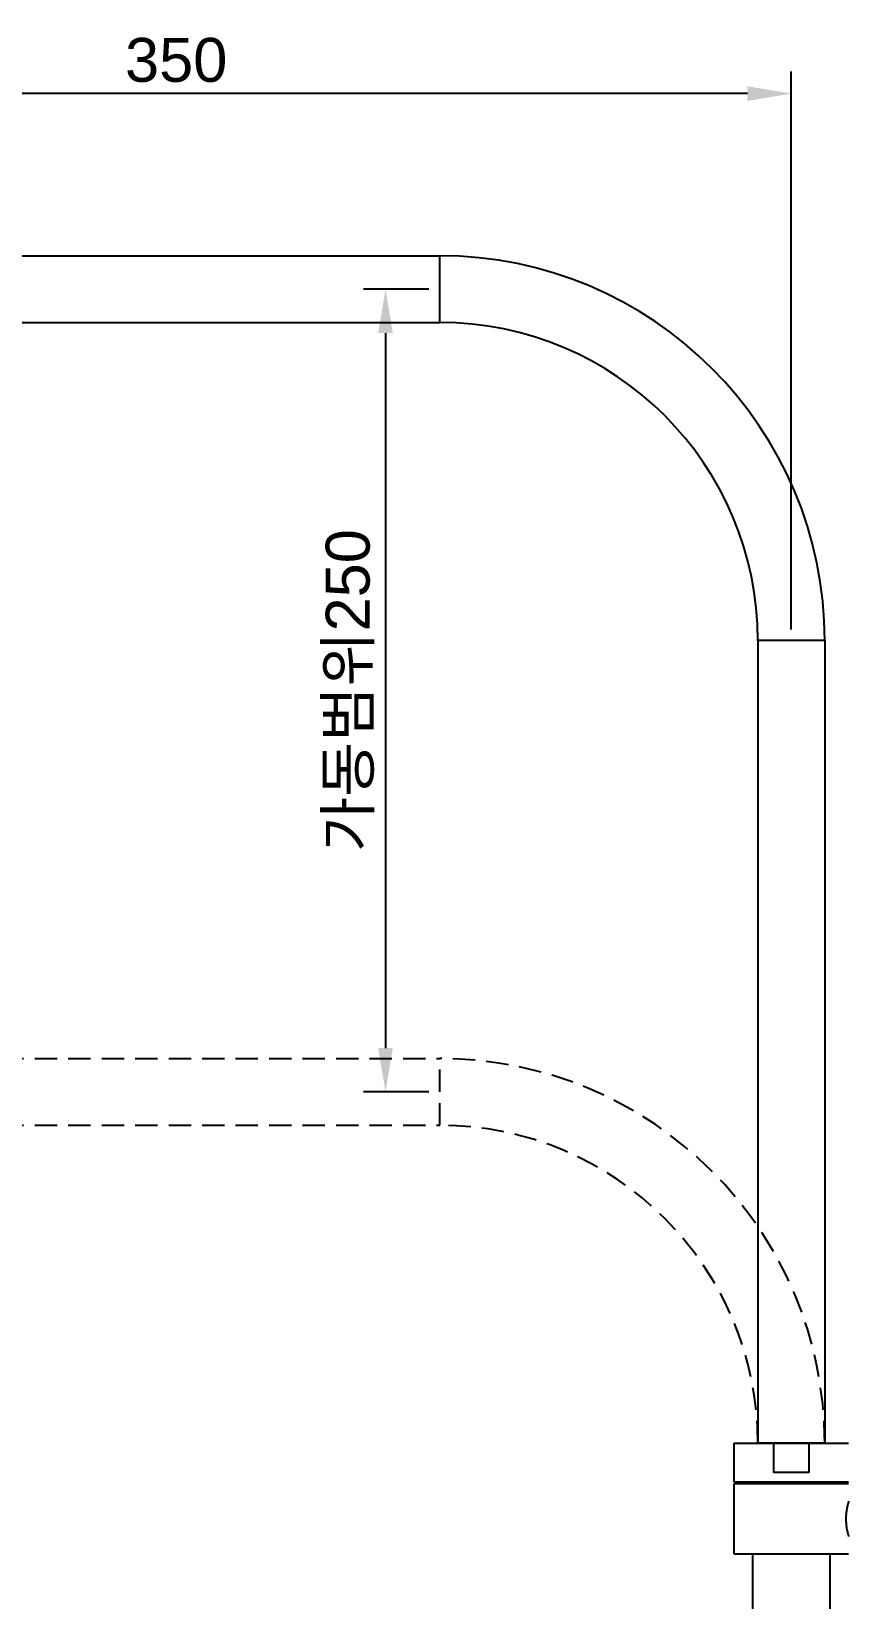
# Model space of a CAD drawing. Header units: millimetres. Extents: x 1236 to 1656, y -100 to 494.
# Drawn here: x 1520.2 to 1566.7, y 336.9 to 426.2 of the extents above; entities that cross this region are included whole.
import ezdxf

# ---------------------------------------------------------------- set-up
doc = ezdxf.new("R2010")
doc.units = ezdxf.units.MM
doc.header["$LTSCALE"] = 0.1
doc.linetypes.add('CENTERX2', pattern=[101.6, 63.5, -12.7, 12.7, -12.7])
doc.linetypes.add('HIDDENX2', pattern=[19.05, 12.7, -6.35])
for name, color, linetype in [('CENTER', 1, 'CENTERX2'), ('DIM', 3, 'Continuous'), ('HIDDEN', 8, 'HIDDENX2')]:
    doc.layers.add(name, color=color, linetype=linetype)
doc.styles.get("Standard").update_dxf_attribs({"font": 'arial.ttf'})
doc.dimstyles.new('ISO-25', dxfattribs={"dimtxt": 2.5, "dimasz": 2.5, "dimexe": 1.25, "dimexo": 0.625, "dimtad": 1, "dimlfac": 5, "dimtxsty": 'Standard', "dimcen": 2.5, "dimadec": 0, "dimazin": 0, "dimtfac": 1, "dimtmove": 0, "dimatfit": 3, "dimfxl": 0, "dimarcsym": 0})

# ---------------------------------------------------------------- blocks, each defined once
blk = doc.blocks.new('*D53')
at = {"layer": 'Defpoints', "color": 0}
for p in [(1543.44, 411.53), (1540.351, 365.829), (1543.44, 365.829)]:
    blk.add_point(p, dxfattribs=at)
at = {"layer": 'DIM', "color": 0, "lineweight": -2}
for p, q in [((1542.815, 411.53), (1539.101, 411.53)), ((1540.351, 409.03), (1540.351, 368.329)), ((1542.815, 365.829), (1539.101, 365.829))]:
    blk.add_line(p, q, dxfattribs=at)
at = {"layer": 'DIM', "color": 0}
for points in [[(1539.934, 409.03), (1540.767, 409.03), (1540.351, 411.53)], [(1539.934, 368.329), (1540.767, 368.329), (1540.351, 365.829)]]:
    blk.add_solid(points, dxfattribs=at)
at = {"layer": 'DIM', "color": 0, "insert": (1538.331, 388.679), "char_height": 2.5, "attachment_point": 5, "rotation": 90}
blk.add_mtext('{\\fGulim|b0|i0|c129|p50;가동범위}250', dxfattribs=at)
blk = doc.blocks.new('*D54')
at = {"layer": 'Defpoints', "color": 0}
for p in [(1493.439, 422.661), (1493.439, 405.53), (1563.441, 391.529)]:
    blk.add_point(p, dxfattribs=at)
at = {"layer": 'DIM', "color": 0, "lineweight": -2}
for p, q in [((1493.439, 406.155), (1493.439, 423.911)), ((1563.441, 392.154), (1563.441, 423.911)), ((1560.941, 422.661), (1495.939, 422.661))]:
    blk.add_line(p, q, dxfattribs=at)
at = {"layer": 'DIM', "color": 0}
for points in [[(1495.939, 423.077), (1495.939, 422.244), (1493.439, 422.661)], [(1560.941, 423.077), (1560.941, 422.244), (1563.441, 422.661)]]:
    blk.add_solid(points, dxfattribs=at)
at = {"layer": 'DIM', "color": 0, "insert": (1528.44, 424.563), "char_height": 2.5, "attachment_point": 5}
blk.add_mtext('350', dxfattribs=at)

msp = doc.modelspace()

# ---------------------------------------------------------------- linework, layer by layer
for p, q in [((1499.4394, 413.4298), (1543.4403, 413.4298)), ((1543.4403, 409.6298), (1543.4403, 413.4298)), ((1499.4394, 409.6298), (1543.4403, 409.6298)), ((1565.3408, 391.5294), (1561.5407, 391.5294)), ((1561.5407, 391.5294), (1561.5407, 345.8284)), ((1565.3408, 391.5294), (1565.3408, 345.8284)), ((1560.1797, 345.8284), (1566.7019, 345.8284)), ((1560.1797, 345.8284), (1560.1797, 343.6283)), ((1562.4286, 345.8284), (1562.4286, 344.1575)), ((1564.4529, 344.1575), (1564.4529, 345.8284)), ((1564.4529, 344.1575), (1562.4286, 344.1575)), ((1560.1797, 343.6283), (1566.7019, 343.6283)), ((1566.7019, 343.5283), (1560.1797, 343.5283)), ((1560.1797, 343.5283), (1560.1797, 339.5282)), ((1560.5114, 343.6283), (1560.5114, 343.5283)), ((1566.3702, 343.6283), (1566.3702, 343.5283)), ((1566.7008, 340.5317), (1566.7019, 340.5282)), ((1560.1797, 339.5282), (1566.7019, 339.5282)), ((1561.232, 339.5282), (1561.232, 292.8176)), ((1565.6321, 339.5282), (1565.6321, 292.8261))]:
    msp.add_line(p, q)
for radius in [21.9004, 18.1004]:
    msp.add_arc((1543.4403, 391.5294), radius, 0, 90)
for points, knots in [([(1566.7019, 342.5283), (1566.7019, 342.5281), (1566.7017, 342.5276), (1566.7014, 342.5266), (1566.7009, 342.5249), (1566.7002, 342.5227), (1566.6993, 342.5198), (1566.6978, 342.5148), (1566.6955, 342.5071), (1566.6922, 342.4961), (1566.6882, 342.4828), (1566.6837, 342.4672), (1566.6764, 342.4419), (1566.6662, 342.4051), (1566.6528, 342.3548), (1566.6383, 342.2967), (1566.6232, 342.2314), (1566.608, 342.1594), (1566.5934, 342.0814), (1566.5798, 341.998), (1566.5677, 341.91), (1566.5578, 341.8181), (1566.5504, 341.7231), (1566.5458, 341.6262), (1566.5448, 341.561), (1566.5448, 341.5283)], [0, 0, 0, 0, 0.0004584, 0.0015378, 0.0032366, 0.0055531, 0.0084849, 0.0120288, 0.0209396, 0.0322596, 0.0459619, 0.062, 0.0803096, 0.1234828, 0.1749264, 0.2340449, 0.3002203, 0.3728165, 0.4511638, 0.5345671, 0.6222791, 0.7135229, 0.8074858, 0.9033166, 1, 1, 1, 1]), ([(1566.5448, 341.5283), (1566.5448, 341.4971), (1566.5457, 341.4352), (1566.5499, 341.343), (1566.5566, 341.2525), (1566.5656, 341.1646), (1566.5766, 341.08), (1566.5929, 340.9757), (1566.6153, 340.8584), (1566.6402, 340.7512), (1566.659, 340.6779), (1566.6711, 340.6334), (1566.6816, 340.5964), (1566.6901, 340.5675), (1566.6962, 340.5468), (1566.6996, 340.5358), (1566.7008, 340.5317)], [0, 0, 0, 0, 0.0921828, 0.1836409, 0.2734875, 0.3609845, 0.4454255, 0.5261412, 0.6738217, 0.7992611, 0.8522426, 0.8980067, 0.9360392, 0.9659456, 0.9873723, 1, 1, 1, 1])]:
    msp.add_open_spline(points, degree=3, knots=knots)
for points in [[(1566.7019, 342.5283), (1566.7019, 342.5283), (1566.7019, 342.5283), (1566.7019, 342.5283)], [(1566.7019, 342.5283), (1566.7019, 342.5283), (1566.7019, 342.5283), (1566.7019, 342.5283)], [(1566.7019, 340.5282), (1566.7019, 340.5282), (1566.7019, 340.5282), (1566.7019, 340.5282)]]:
    msp.add_open_spline(points, degree=3)
at = {"layer": 'CENTER', "linetype": 'Continuous'}
msp.add_line((1565.3408, 345.8284), (1561.5407, 345.8284), dxfattribs=at)
at = {"layer": 'HIDDEN'}
for p, q in [((1499.4394, 367.7288), (1543.4403, 367.7288)), ((1543.4403, 363.9288), (1543.4403, 367.7288)), ((1499.4394, 363.9288), (1543.4403, 363.9288))]:
    msp.add_line(p, q, dxfattribs=at)
for radius in [21.9004, 18.1004]:
    msp.add_arc((1543.4403, 345.8284), radius, 0, 90, dxfattribs=at)

# ---------------------------------------------------------------- dimensions: what is measured, and where the dimension line sits
at = {"layer": 'DIM'}
dim = msp.add_linear_dim(base=(1493.4392, 422.6607), p1=(1563.4408, 391.5294), p2=(1493.4392, 405.5297), text='350', dimstyle='ISO-25', dxfattribs=at)
dim.commit()
dim.dimension.update_dxf_attribs({"geometry": '*D54', "text_midpoint": (1528.44, 424.5629)})
dim = msp.add_linear_dim(base=(1540.3508, 365.8288), p1=(1543.4403, 411.5298), p2=(1543.4403, 365.8288), angle=90, text='{\\fGulim|b0|i0|c129|p50;가동범위}250', dimstyle='ISO-25', dxfattribs=at)
dim.commit()
dim.dimension.update_dxf_attribs({"geometry": '*D53', "text_midpoint": (1538.3309, 388.6793)})

doc.saveas('drawing.dxf')
